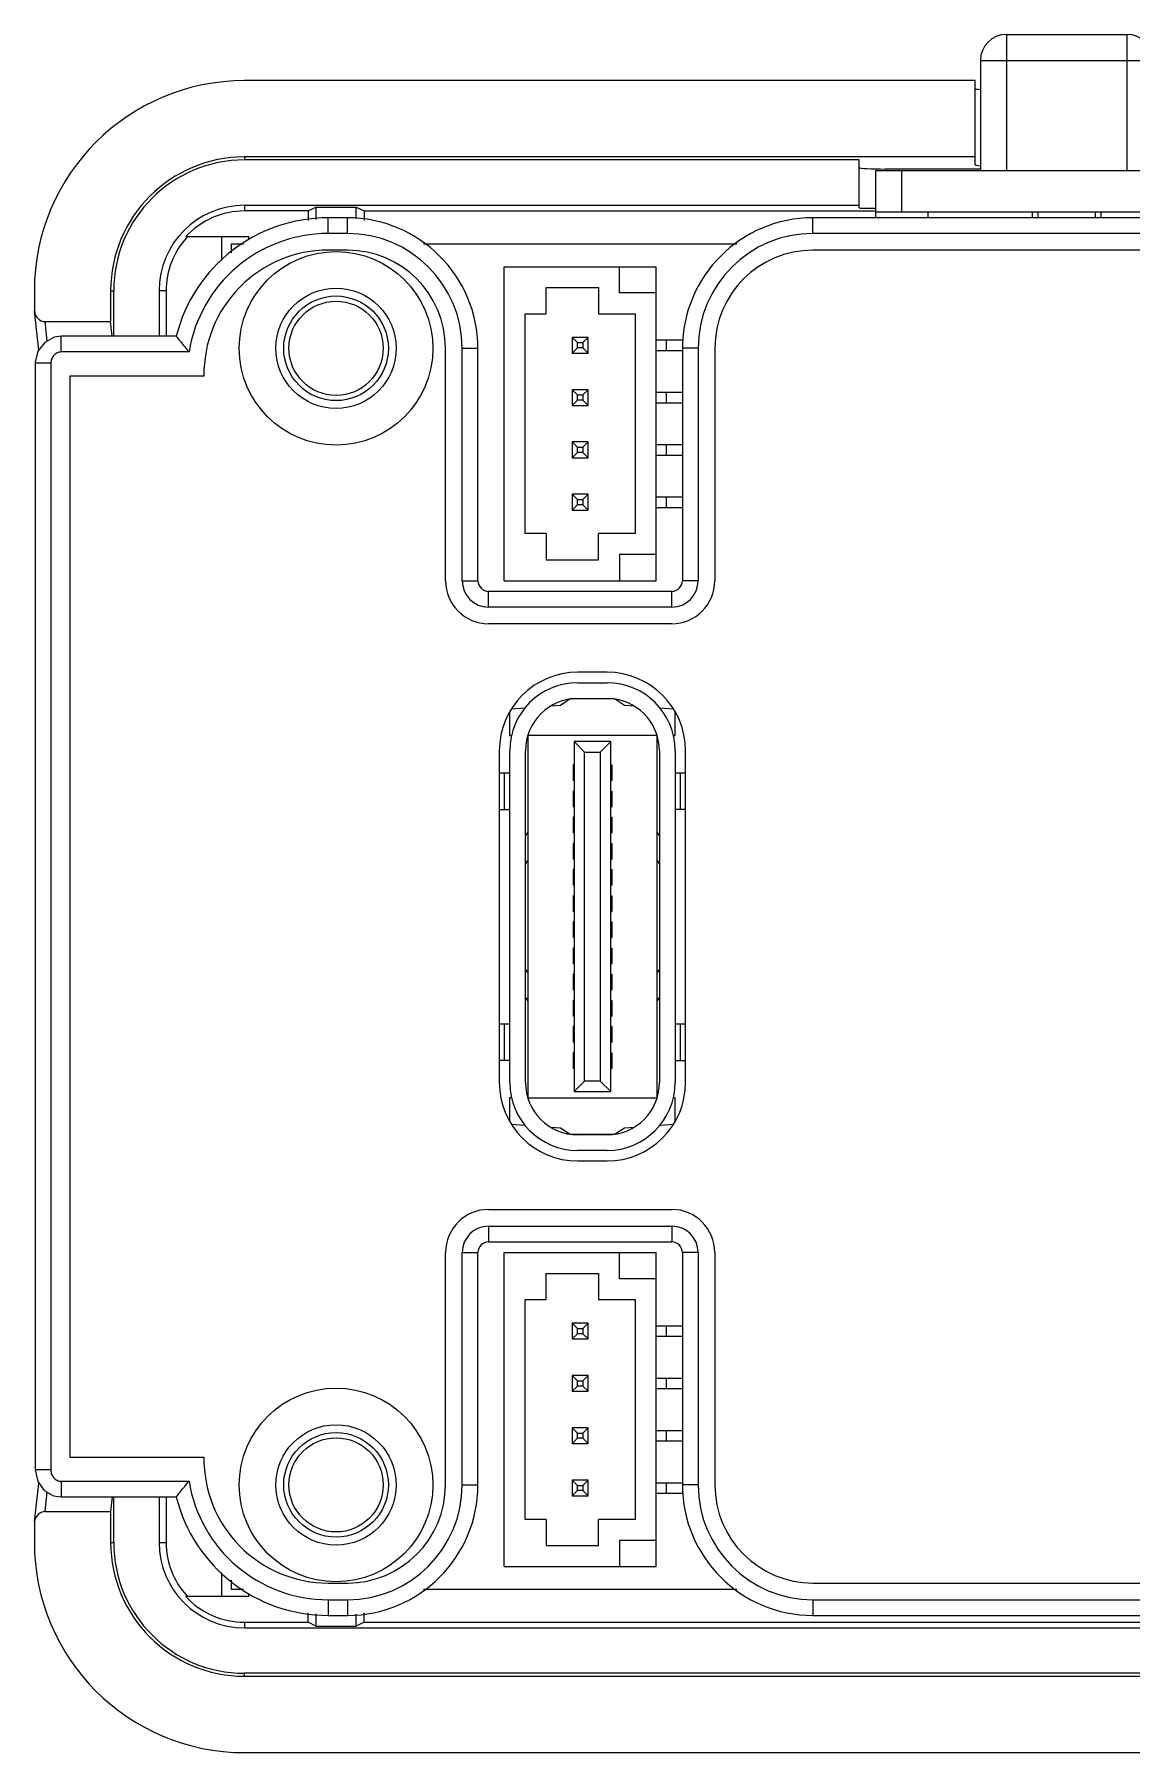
# Model space of a CAD drawing. Header units: millimetres. Extents: x -72 to 405, y 0 to 210.
# Drawn here: x 277.53 to 298.5, y 83.15 to 115.99 of the extents above; entities that cross this region are included whole.
import ezdxf

# ---------------------------------------------------------------- set-up
doc = ezdxf.new("R2010")
doc.units = ezdxf.units.MM
doc.header["$LTSCALE"] = 16.335
doc.layers.get('0').update_dxf_attribs({"linetype": 'CONTINUOUS'})

msp = doc.modelspace()

# ---------------------------------------------------------------- linework, layer by layer
at = {"color": 7, "linetype": 'Continuous'}
for p, q in [((296.112, 115.99), (296.112, 113.39)), ((296.112, 115.99), (298.412, 115.99)), ((298.412, 115.99), (298.412, 113.39)), ((295.612, 115.49), (295.612, 113.39)), ((295.612, 115.49), (298.912, 115.49)), ((295.512, 115.106), (281.547, 115.106)), ((295.512, 113.496), (295.512, 115.106)), ((281.547, 113.647), (281.547, 113.59)), ((295.512, 113.647), (281.547, 113.647)), ((293.297, 113.59), (281.547, 113.59)), ((293.297, 112.674), (293.297, 113.59)), ((293.612, 112.485), (293.612, 113.39)), ((293.612, 113.39), (301.112, 113.39)), ((293.797, 113.39), (293.797, 113.417)), ((293.797, 113.417), (295.612, 113.417)), ((294.112, 112.59), (294.112, 113.39)), ((281.547, 112.723), (281.547, 112.615)), ((281.547, 112.723), (293.297, 112.723)), ((282.762, 112.615), (282.91, 112.689)), ((282.91, 112.689), (282.91, 112.453)), ((282.91, 112.689), (283.683, 112.689)), ((283.683, 112.462), (283.683, 112.689)), ((283.683, 112.689), (283.832, 112.615)), ((282.762, 112.615), (281.547, 112.615)), ((282.762, 112.615), (282.762, 112.432)), ((283.147, 112.185), (283.147, 112.485)), ((283.513, 112.485), (283.147, 112.485)), ((283.513, 112.185), (283.513, 112.485)), ((283.832, 112.615), (283.832, 112.432)), ((283.832, 112.615), (293.612, 112.615)), ((292.413, 112.185), (292.413, 112.485)), ((304.504, 112.485), (292.413, 112.485)), ((301.112, 112.59), (293.612, 112.59)), ((294.612, 112.485), (294.612, 112.59)), ((296.612, 112.485), (296.612, 112.59)), ((296.712, 112.59), (296.712, 112.485)), ((297.812, 112.485), (297.812, 112.59)), ((297.912, 112.59), (297.912, 112.485)), ((280.426, 112.125), (281.632, 112.125)), ((281.111, 111.667), (281.111, 112.125)), ((281.297, 111.812), (281.297, 111.99)), ((281.297, 111.99), (281.526, 111.99)), ((281.632, 112.073), (281.632, 112.125)), ((283.513, 112.185), (283.147, 112.185)), ((284.97, 111.99), (290.957, 111.99)), ((304.504, 112.185), (292.413, 112.185)), ((283.513, 111.865), (283.147, 111.865)), ((304.507, 111.865), (292.413, 111.865)), ((286.513, 105.55), (286.513, 111.55)), ((286.513, 111.55), (289.413, 111.55)), ((288.713, 111.05), (288.713, 111.55)), ((289.413, 105.55), (289.413, 111.55)), ((277.531, 111.09), (277.531, 110.725)), ((278.989, 111.09), (278.989, 110.5)), ((278.989, 111.09), (279.047, 111.09)), ((279.047, 110.22), (279.047, 111.09)), ((279.914, 111.09), (279.914, 110.22)), ((280.047, 111.09), (279.914, 111.09)), ((280.047, 111.09), (280.047, 110.22)), ((287.313, 110.65), (287.313, 111.15)), ((287.313, 111.15), (288.313, 111.15)), ((288.313, 111.15), (288.313, 110.65)), ((289.413, 111.05), (288.713, 111.05)), ((277.531, 110.725), (277.533, 110.698)), ((277.616, 109.958), (277.532, 110.698)), ((277.777, 110.13), (277.735, 110.5)), ((277.735, 110.5), (278.989, 110.5)), ((279.021, 110.22), (278.989, 110.5)), ((286.913, 106.45), (286.913, 110.65)), ((286.913, 110.65), (287.313, 110.65)), ((288.313, 110.65), (289.013, 110.65)), ((289.013, 110.65), (289.013, 106.45)), ((278.043, 109.92), (278.043, 110.22)), ((280.243, 110.22), (278.043, 110.22)), ((287.813, 110.2), (287.813, 109.9)), ((287.813, 110.2), (287.913, 110.1)), ((288.113, 110.2), (287.813, 110.2)), ((287.913, 110), (287.913, 110.1)), ((287.913, 110.1), (288.013, 110.1)), ((288.013, 110.1), (288.113, 110.2)), ((288.013, 110.1), (288.013, 110)), ((288.113, 109.9), (288.113, 110.2)), ((289.413, 110.15), (289.94, 110.15)), ((289.606, 110.15), (289.606, 109.95)), ((277.547, 109.704), (277.547, 88.555)), ((277.847, 109.704), (277.547, 109.704)), ((277.847, 109.704), (277.847, 88.555)), ((280.487, 109.92), (278.043, 109.92)), ((285.389, 105.55), (285.389, 109.99)), ((285.708, 105.55), (285.708, 109.99)), ((285.708, 109.99), (286.008, 109.99)), ((286.008, 105.55), (286.008, 109.99)), ((287.813, 109.9), (287.913, 110)), ((287.813, 109.9), (288.113, 109.9)), ((288.013, 110), (287.913, 110)), ((288.013, 110), (288.113, 109.9)), ((289.413, 109.95), (289.919, 109.95)), ((289.919, 109.99), (289.919, 105.55)), ((290.219, 109.99), (289.919, 109.99)), ((290.219, 109.99), (290.219, 105.55)), ((290.538, 109.99), (290.538, 105.55)), ((278.208, 109.457), (278.208, 88.803)), ((280.772, 109.457), (278.208, 109.457)), ((287.813, 109.2), (287.813, 108.9)), ((287.813, 109.2), (287.913, 109.1)), ((288.113, 109.2), (287.813, 109.2)), ((287.913, 109), (287.913, 109.1)), ((287.913, 109.1), (288.013, 109.1)), ((288.013, 109.1), (288.113, 109.2)), ((288.013, 109.1), (288.013, 109)), ((288.113, 108.9), (288.113, 109.2)), ((289.413, 109.15), (289.919, 109.15)), ((289.606, 109.15), (289.606, 108.95)), ((287.813, 108.9), (287.913, 109)), ((287.813, 108.9), (288.113, 108.9)), ((288.013, 109), (287.913, 109)), ((288.013, 109), (288.113, 108.9)), ((289.413, 108.95), (289.919, 108.95)), ((287.813, 108.2), (287.813, 107.9)), ((287.813, 108.2), (287.913, 108.1)), ((288.113, 108.2), (287.813, 108.2)), ((287.913, 108), (287.913, 108.1)), ((287.913, 108.1), (288.013, 108.1)), ((288.013, 108.1), (288.113, 108.2)), ((288.013, 108.1), (288.013, 108)), ((288.113, 107.9), (288.113, 108.2)), ((289.413, 108.15), (289.919, 108.15)), ((289.606, 108.15), (289.606, 107.95)), ((287.813, 107.9), (287.913, 108)), ((287.813, 107.9), (288.113, 107.9)), ((288.013, 108), (287.913, 108)), ((288.013, 108), (288.113, 107.9)), ((289.413, 107.95), (289.919, 107.95)), ((287.813, 107.2), (287.813, 106.9)), ((287.813, 107.2), (287.913, 107.1)), ((288.113, 107.2), (287.813, 107.2)), ((287.913, 107), (287.913, 107.1)), ((287.913, 107.1), (288.013, 107.1)), ((288.013, 107.1), (288.113, 107.2)), ((288.013, 107.1), (288.013, 107)), ((288.113, 106.9), (288.113, 107.2)), ((289.413, 107.15), (289.919, 107.15)), ((289.606, 107.15), (289.606, 106.95)), ((287.813, 106.9), (287.913, 107)), ((287.813, 106.9), (288.113, 106.9)), ((288.013, 107), (287.913, 107)), ((288.013, 107), (288.113, 106.9)), ((289.413, 106.95), (289.919, 106.95)), ((287.313, 106.45), (286.913, 106.45)), ((287.313, 106.45), (287.313, 105.95)), ((288.313, 105.95), (288.313, 106.45)), ((289.013, 106.45), (288.313, 106.45)), ((287.313, 105.95), (288.313, 105.95)), ((288.713, 106.05), (288.713, 105.55)), ((289.413, 106.05), (288.713, 106.05)), ((285.708, 105.55), (286.008, 105.55)), ((286.513, 105.55), (289.413, 105.55)), ((290.219, 105.55), (289.919, 105.55)), ((286.213, 105.045), (286.213, 105.345)), ((289.713, 105.345), (286.213, 105.345)), ((289.713, 105.045), (289.713, 105.345)), ((289.713, 105.045), (286.213, 105.045)), ((289.713, 104.725), (286.213, 104.725)), ((288.477, 103.8), (287.917, 103.8)), ((287.917, 103.6), (288.477, 103.6)), ((286.906, 103.114), (286.649, 103.095)), ((287.584, 103.164), (287.397, 103.15)), ((287.772, 103.289), (287.584, 103.164)), ((288.621, 103.289), (287.772, 103.289)), ((287.917, 103.3), (288.477, 103.3)), ((288.81, 103.164), (288.621, 103.289)), ((288.997, 103.15), (288.81, 103.164)), ((289.744, 103.095), (289.488, 103.114)), ((286.615, 103.031), (286.615, 102.592)), ((289.779, 102.592), (289.779, 103.031)), ((286.615, 102.592), (286.655, 102.592)), ((286.961, 102.592), (286.961, 95.667)), ((289.433, 102.592), (286.961, 102.592)), ((287.847, 102.475), (287.847, 95.785)), ((288.047, 102.275), (287.847, 102.475)), ((288.547, 102.475), (287.847, 102.475)), ((288.347, 102.275), (288.547, 102.475)), ((288.547, 95.785), (288.547, 102.475)), ((289.433, 95.667), (289.433, 102.592)), ((289.739, 102.592), (289.779, 102.592)), ((286.417, 102.3), (286.417, 95.96)), ((286.617, 95.96), (286.617, 102.3)), ((286.917, 95.96), (286.917, 102.3)), ((288.047, 95.985), (288.047, 102.275)), ((288.047, 102.275), (288.347, 102.275)), ((288.347, 102.275), (288.347, 95.985)), ((289.477, 102.3), (289.477, 95.96)), ((289.777, 102.3), (289.777, 95.96)), ((289.977, 95.96), (289.977, 102.3)), ((286.417, 101.88), (286.617, 101.88)), ((286.517, 101.18), (286.517, 101.88)), ((287.827, 102.03), (287.827, 101.73)), ((287.847, 102.03), (287.827, 102.03)), ((288.547, 102.03), (288.567, 102.03)), ((288.567, 102.03), (288.567, 101.73)), ((289.777, 101.88), (289.977, 101.88)), ((289.877, 101.88), (289.877, 101.18)), ((287.847, 101.73), (287.827, 101.73)), ((287.827, 101.53), (287.827, 101.23)), ((287.847, 101.53), (287.827, 101.53)), ((288.547, 101.73), (288.567, 101.73)), ((288.547, 101.53), (288.567, 101.53)), ((288.567, 101.53), (288.567, 101.23)), ((286.417, 101.18), (286.617, 101.18)), ((287.847, 101.23), (287.827, 101.23)), ((288.547, 101.23), (288.567, 101.23)), ((289.977, 101.18), (289.777, 101.18)), ((287.827, 101.03), (287.827, 100.73)), ((287.847, 101.03), (287.827, 101.03)), ((288.547, 101.03), (288.567, 101.03)), ((288.567, 101.03), (288.567, 100.73)), ((286.961, 100.743), (286.917, 100.677)), ((287.847, 100.73), (287.827, 100.73)), ((287.827, 100.53), (287.827, 100.23)), ((287.847, 100.53), (287.827, 100.53)), ((288.547, 100.73), (288.567, 100.73)), ((288.547, 100.53), (288.567, 100.53)), ((288.567, 100.53), (288.567, 100.23)), ((289.477, 100.677), (289.433, 100.743)), ((286.917, 100.134), (286.961, 100.2)), ((287.847, 100.23), (287.827, 100.23)), ((288.547, 100.23), (288.567, 100.23)), ((289.433, 100.2), (289.477, 100.134)), ((287.827, 100.03), (287.827, 99.73)), ((287.847, 100.03), (287.827, 100.03)), ((288.547, 100.03), (288.567, 100.03)), ((288.567, 100.03), (288.567, 99.73)), ((287.847, 99.73), (287.827, 99.73)), ((287.827, 99.53), (287.827, 99.23)), ((287.847, 99.53), (287.827, 99.53)), ((288.547, 99.73), (288.567, 99.73)), ((288.547, 99.53), (288.567, 99.53)), ((288.567, 99.53), (288.567, 99.23)), ((287.847, 99.23), (287.827, 99.23)), ((288.547, 99.23), (288.567, 99.23)), ((287.827, 99.03), (287.827, 98.73)), ((287.847, 99.03), (287.827, 99.03)), ((288.547, 99.03), (288.567, 99.03)), ((288.567, 99.03), (288.567, 98.73)), ((287.847, 98.73), (287.827, 98.73)), ((287.827, 98.53), (287.827, 98.23)), ((287.847, 98.53), (287.827, 98.53)), ((288.547, 98.73), (288.567, 98.73)), ((288.547, 98.53), (288.567, 98.53)), ((288.567, 98.53), (288.567, 98.23)), ((287.847, 98.23), (287.827, 98.23)), ((288.547, 98.23), (288.567, 98.23)), ((286.961, 98.059), (286.917, 98.125)), ((287.827, 98.03), (287.827, 97.73)), ((287.847, 98.03), (287.827, 98.03)), ((288.547, 98.03), (288.567, 98.03)), ((288.567, 98.03), (288.567, 97.73)), ((289.477, 98.125), (289.433, 98.059)), ((286.917, 97.583), (286.961, 97.517)), ((287.847, 97.73), (287.827, 97.73)), ((287.827, 97.53), (287.827, 97.23)), ((287.847, 97.53), (287.827, 97.53)), ((288.547, 97.73), (288.567, 97.73)), ((288.547, 97.53), (288.567, 97.53)), ((288.567, 97.53), (288.567, 97.23)), ((289.433, 97.517), (289.477, 97.583)), ((287.847, 97.23), (287.827, 97.23)), ((288.547, 97.23), (288.567, 97.23)), ((286.417, 97.08), (286.617, 97.08)), ((286.517, 96.38), (286.517, 97.08)), ((287.827, 97.03), (287.827, 96.73)), ((287.847, 97.03), (287.827, 97.03)), ((288.547, 97.03), (288.567, 97.03)), ((288.567, 97.03), (288.567, 96.73)), ((289.777, 97.08), (289.977, 97.08)), ((289.877, 97.08), (289.877, 96.38)), ((287.847, 96.73), (287.827, 96.73)), ((288.547, 96.73), (288.567, 96.73)), ((286.617, 96.38), (286.417, 96.38)), ((287.827, 96.53), (287.827, 96.23)), ((287.847, 96.53), (287.827, 96.53)), ((287.847, 96.23), (287.827, 96.23)), ((288.547, 96.53), (288.567, 96.53)), ((288.547, 96.23), (288.567, 96.23)), ((288.567, 96.53), (288.567, 96.23)), ((289.777, 96.38), (289.977, 96.38)), ((287.847, 95.785), (288.047, 95.985)), ((288.347, 95.985), (288.047, 95.985)), ((288.547, 95.785), (288.347, 95.985)), ((286.615, 95.667), (286.615, 95.229)), ((286.655, 95.667), (286.615, 95.667)), ((286.961, 95.667), (289.433, 95.667)), ((287.847, 95.785), (288.547, 95.785)), ((289.779, 95.667), (289.739, 95.667)), ((289.779, 95.229), (289.779, 95.667)), ((286.649, 95.165), (286.906, 95.146)), ((287.397, 95.109), (287.584, 95.096)), ((287.584, 95.096), (287.772, 94.97)), ((287.772, 94.97), (288.621, 94.97)), ((288.477, 94.96), (287.917, 94.96)), ((288.621, 94.97), (288.81, 95.096)), ((288.81, 95.096), (288.997, 95.109)), ((289.488, 95.146), (289.744, 95.165)), ((288.477, 94.66), (287.917, 94.66)), ((287.917, 94.46), (288.477, 94.46)), ((286.213, 93.534), (289.713, 93.534)), ((286.213, 93.215), (286.213, 92.915)), ((286.213, 93.215), (289.713, 93.215)), ((289.713, 93.215), (289.713, 92.915)), ((285.389, 88.27), (285.389, 92.71)), ((285.708, 88.27), (285.708, 92.71)), ((285.708, 92.71), (286.008, 92.71)), ((286.008, 88.27), (286.008, 92.71)), ((286.213, 92.915), (289.713, 92.915)), ((286.513, 86.71), (286.513, 92.71)), ((286.513, 92.71), (289.413, 92.71)), ((288.713, 92.21), (288.713, 92.71)), ((289.413, 86.71), (289.413, 92.71)), ((289.919, 92.71), (289.919, 88.27)), ((290.219, 92.71), (289.919, 92.71)), ((290.219, 92.71), (290.219, 88.27)), ((290.538, 92.71), (290.538, 88.27)), ((287.313, 91.81), (287.313, 92.31)), ((287.313, 92.31), (288.313, 92.31)), ((288.313, 92.31), (288.313, 91.81)), ((289.413, 92.21), (288.713, 92.21)), ((286.913, 87.61), (286.913, 91.81)), ((286.913, 91.81), (287.313, 91.81)), ((288.313, 91.81), (289.013, 91.81)), ((289.013, 91.81), (289.013, 87.61)), ((287.813, 91.36), (287.813, 91.06)), ((287.813, 91.36), (287.913, 91.26)), ((288.113, 91.36), (287.813, 91.36)), ((288.013, 91.26), (288.113, 91.36)), ((288.113, 91.06), (288.113, 91.36)), ((289.413, 91.31), (289.919, 91.31)), ((289.606, 91.31), (289.606, 91.11)), ((287.813, 91.06), (287.913, 91.16)), ((287.813, 91.06), (288.113, 91.06)), ((287.913, 91.16), (287.913, 91.26)), ((287.913, 91.26), (288.013, 91.26)), ((288.013, 91.16), (287.913, 91.16)), ((288.013, 91.26), (288.013, 91.16)), ((288.013, 91.16), (288.113, 91.06)), ((289.413, 91.11), (289.919, 91.11)), ((287.813, 90.36), (287.813, 90.06)), ((287.813, 90.36), (287.913, 90.26)), ((288.113, 90.36), (287.813, 90.36)), ((288.013, 90.26), (288.113, 90.36)), ((288.113, 90.06), (288.113, 90.36)), ((289.413, 90.31), (289.919, 90.31)), ((289.606, 90.31), (289.606, 90.11)), ((287.813, 90.06), (287.913, 90.16)), ((287.813, 90.06), (288.113, 90.06)), ((287.913, 90.16), (287.913, 90.26)), ((287.913, 90.26), (288.013, 90.26)), ((288.013, 90.16), (287.913, 90.16)), ((288.013, 90.26), (288.013, 90.16)), ((288.013, 90.16), (288.113, 90.06)), ((289.413, 90.11), (289.919, 90.11)), ((287.813, 89.36), (287.913, 89.26)), ((287.813, 89.36), (287.813, 89.06)), ((288.113, 89.36), (287.813, 89.36)), ((288.013, 89.26), (288.113, 89.36)), ((288.113, 89.06), (288.113, 89.36)), ((287.813, 89.06), (287.913, 89.16)), ((287.813, 89.06), (288.113, 89.06)), ((287.913, 89.16), (287.913, 89.26)), ((287.913, 89.26), (288.013, 89.26)), ((288.013, 89.16), (287.913, 89.16)), ((288.013, 89.26), (288.013, 89.16)), ((288.013, 89.16), (288.113, 89.06)), ((289.413, 89.31), (289.919, 89.31)), ((289.413, 89.11), (289.919, 89.11)), ((289.606, 89.31), (289.606, 89.11)), ((278.208, 88.803), (280.772, 88.803)), ((277.847, 88.555), (277.547, 88.555)), ((278.043, 88.34), (278.043, 88.04)), ((278.043, 88.34), (280.487, 88.34)), ((287.813, 88.36), (287.913, 88.26)), ((287.813, 88.36), (287.813, 88.06)), ((288.113, 88.36), (287.813, 88.36)), ((288.013, 88.26), (288.113, 88.36)), ((288.113, 88.06), (288.113, 88.36)), ((277.532, 87.562), (277.616, 88.305)), ((277.735, 87.76), (277.777, 88.131)), ((278.043, 88.04), (280.243, 88.04)), ((279.021, 88.04), (278.989, 87.76)), ((279.047, 87.17), (279.047, 88.04)), ((279.914, 88.04), (279.914, 87.17)), ((280.047, 88.04), (280.047, 87.17)), ((285.708, 88.27), (286.008, 88.27)), ((287.813, 88.06), (287.913, 88.16)), ((287.813, 88.06), (288.113, 88.06)), ((287.913, 88.16), (287.913, 88.26)), ((287.913, 88.26), (288.013, 88.26)), ((288.013, 88.16), (287.913, 88.16)), ((288.013, 88.26), (288.013, 88.16)), ((288.013, 88.16), (288.113, 88.06)), ((289.413, 88.31), (289.919, 88.31)), ((289.413, 88.11), (289.94, 88.11)), ((289.606, 88.31), (289.606, 88.11)), ((290.219, 88.27), (289.919, 88.27)), ((277.735, 87.76), (278.989, 87.76)), ((278.989, 87.76), (278.989, 87.17)), ((277.533, 87.562), (277.531, 87.534)), ((277.531, 87.534), (277.531, 87.17)), ((287.313, 87.61), (286.913, 87.61)), ((287.313, 87.61), (287.313, 87.11)), ((288.313, 87.11), (288.313, 87.61)), ((289.013, 87.61), (288.313, 87.61)), ((278.989, 87.17), (279.047, 87.17)), ((279.914, 87.17), (280.047, 87.17)), ((287.313, 87.11), (288.313, 87.11)), ((288.713, 87.21), (288.713, 86.71)), ((289.413, 87.21), (288.713, 87.21)), ((286.513, 86.71), (289.413, 86.71)), ((281.111, 86.135), (281.111, 86.593)), ((281.297, 86.27), (281.297, 86.448)), ((283.147, 86.394), (283.513, 86.394)), ((292.413, 86.394), (335.644, 86.394)), ((281.632, 86.135), (280.426, 86.135)), ((281.526, 86.27), (281.297, 86.27)), ((281.632, 86.135), (281.632, 86.187)), ((283.147, 86.075), (283.147, 85.775)), ((283.147, 86.075), (283.513, 86.075)), ((283.513, 86.075), (283.513, 85.775)), ((290.957, 86.27), (284.97, 86.27)), ((292.413, 86.075), (292.413, 85.775)), ((292.413, 86.075), (335.558, 86.075)), ((282.762, 85.645), (282.762, 85.828)), ((282.91, 85.807), (282.91, 85.57)), ((283.147, 85.775), (283.513, 85.775)), ((283.683, 85.57), (283.683, 85.798)), ((283.832, 85.645), (283.832, 85.828)), ((292.413, 85.775), (335.534, 85.775)), ((281.547, 85.645), (281.547, 85.537)), ((281.547, 85.645), (282.762, 85.645)), ((281.547, 85.537), (335.734, 85.537)), ((282.91, 85.57), (282.762, 85.645)), ((282.91, 85.57), (283.683, 85.57)), ((283.832, 85.645), (283.683, 85.57)), ((283.832, 85.645), (335.717, 85.645)), ((281.547, 84.612), (281.547, 84.67)), ((370.077, 84.67), (281.547, 84.67)), ((281.547, 84.612), (370.077, 84.612)), ((281.547, 83.154), (370.077, 83.154))]:
    msp.add_line(p, q, dxfattribs=at)
for points in [[(278.043, 110.22), (277.908, 110.201), (277.728, 110.104), (277.599, 109.936), (277.547, 109.728), (277.547, 109.704)], [(277.547, 88.555), (277.594, 88.336), (277.718, 88.165), (277.895, 88.063), (278.043, 88.04)]]:
    msp.add_lwpolyline(points, dxfattribs=at)
for centre, radius in [((283.297, 109.99), 1.85), ((283.297, 109.99), 1.15), ((283.297, 109.99), 1), ((283.297, 109.99), 0.9), ((283.297, 88.27), 1.85), ((283.297, 88.27), 1.15), ((283.297, 88.27), 1), ((283.297, 88.27), 0.9)]:
    msp.add_circle(centre, radius, dxfattribs=at)
for centre, radius, start, end in [((296.112, 115.49), 0.5, 90, 180), ((298.412, 115.49), 0.5, 0, 90), ((281.547, 111.09), 4.016, 90, 180), ((281.547, 111.09), 2.558, 90, 180), ((281.547, 111.09), 2.5, 90, 180), ((281.547, 111.09), 1.633, 90, 180), ((283.147, 109.49), 2.995, 90, 165.8889), ((281.547, 111.09), 1.525, 90, 137.2736), ((283.513, 109.99), 2.495, 0, 90), ((292.413, 109.99), 2.495, 90, 180), ((281.547, 111.09), 1.5, 137.2532, 180), ((283.147, 109.49), 2.695, 90, 170.8147), ((283.513, 109.99), 2.195, 0, 90), ((292.413, 109.99), 2.195, 90, 180), ((283.147, 109.49), 2.376, 90, 180.7981), ((283.513, 109.99), 1.876, 0, 90), ((292.413, 109.99), 1.876, 90, 180), ((286.213, 105.55), 0.824, 180, 270), ((286.213, 105.55), 0.505, 180, 270), ((286.213, 105.55), 0.205, 180, 270), ((289.713, 105.55), 0.824, 270, 360), ((289.713, 105.55), 0.505, 270, 360), ((289.713, 105.55), 0.205, 270, 360), ((287.917, 102.3), 1.5, 90, 180), ((288.477, 102.3), 1.5, 0, 90), ((287.917, 102.3), 1.3, 90, 180), ((288.477, 102.3), 1.3, 0, 90), ((287.917, 102.3), 1, 90, 180), ((288.477, 102.3), 1, 0, 90), ((287.917, 95.96), 1.5, 180, 270), ((287.917, 95.96), 1.3, 180, 270), ((287.917, 95.96), 1, 180, 270), ((288.477, 95.96), 1.5, 270, 360), ((288.477, 95.96), 1.3, 270, 360), ((288.477, 95.96), 1, 270, 360), ((286.213, 92.71), 0.824, 90, 180), ((289.713, 92.71), 0.824, 0, 90), ((286.213, 92.71), 0.505, 90, 180), ((289.713, 92.71), 0.505, 0, 90), ((286.213, 92.71), 0.205, 90, 180), ((289.713, 92.71), 0.205, 0, 90), ((283.147, 88.77), 2.376, 179.2019, 270), ((283.147, 88.77), 2.695, 189.1853, 270), ((283.147, 88.77), 2.995, 194.1111, 270), ((283.513, 88.27), 2.495, 270, 360), ((283.513, 88.27), 2.195, 270, 360), ((283.513, 88.27), 1.876, 270, 360), ((292.413, 88.27), 2.495, 180, 270), ((292.413, 88.27), 2.195, 180, 270), ((292.413, 88.27), 1.876, 180, 270), ((281.547, 87.17), 4.016, 180, 270), ((281.547, 87.17), 2.558, 180, 270), ((281.547, 87.17), 2.5, 180, 270), ((281.547, 87.17), 1.633, 180, 270), ((281.547, 87.17), 1.5, 180, 222.7468), ((281.547, 87.17), 1.525, 222.7264, 270)]:
    msp.add_arc(centre, radius, start, end, dxfattribs=at)
for centre, major_axis, ratio, start_param, end_param in [((296.012, 114.954), (0.5, 0), 0.052408, 3.141593, 3.780189), ((293.797, 113.443), (0.5, 0), 0.052408, 3.141593, 4.712389), ((296.012, 113.496), (0.5, 0), 0.052408, -3.141593, -2.484855), ((293.797, 112.674), (0.5, 0), 0.017455, 3.141593, 4.319663), ((277.731, 110.721), (-0.025, 0.219), 0.906131, 1.570793, 3.039573), ((277.731, 87.539), (0.025, 0.219), 0.906131, 0.10202, 1.5708)]:
    msp.add_ellipse(centre, major_axis=major_axis, ratio=ratio, start_param=start_param, end_param=end_param, dxfattribs=at)
for points, knots in [([(280.243, 110.22), (280.25, 110.21), (280.277, 110.176), (280.357, 110.075), (280.431, 109.985), (280.487, 109.92)], [0, 0, 0, 0, 0.095577, 0.337356, 1, 1, 1, 1]), ([(278.043, 109.92), (278.016, 109.92), (277.962, 109.908), (277.897, 109.857), (277.856, 109.785), (277.847, 109.731), (277.847, 109.704)], [0, 0, 0, 0, 0.24946, 0.499274, 0.749486, 1, 1, 1, 1]), ([(277.847, 88.555), (277.847, 88.528), (277.856, 88.474), (277.896, 88.403), (277.962, 88.352), (278.016, 88.34), (278.043, 88.34)], [0, 0, 0, 0, 0.250258, 0.500373, 0.750209, 1, 1, 1, 1]), ([(280.243, 88.04), (280.25, 88.05), (280.277, 88.083), (280.357, 88.185), (280.431, 88.275), (280.487, 88.34)], [0, 0, 0, 0, 0.095577, 0.337356, 1, 1, 1, 1])]:
    msp.add_open_spline(points, degree=3, knots=knots, dxfattribs=at)

doc.saveas('drawing.dxf')
